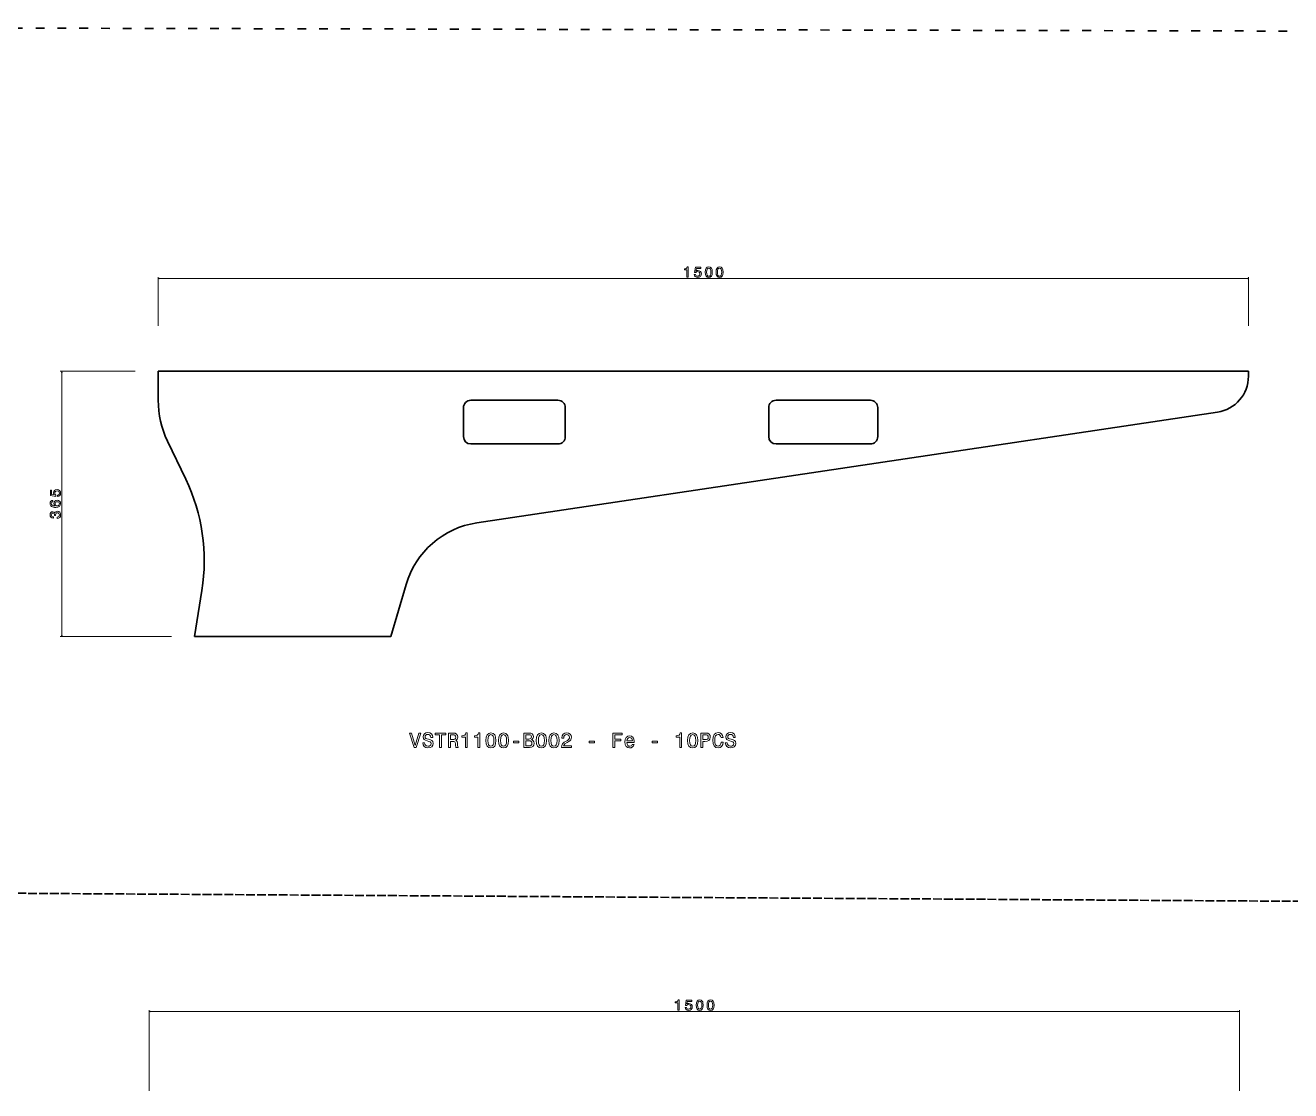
# Model space of a CAD drawing. Extents: x -2689 to 3123, y -678 to 2215.
# Drawn here: x -1024 to 717, y 749 to 2215 of the extents above; entities that cross this region are included whole.
import ezdxf

# ---------------------------------------------------------------- set-up
doc = ezdxf.new("R2010")
doc.units = 0
doc.linetypes.add('DASHED', pattern=[15, 12, -3])
doc.linetypes.add('DASHSPACE', pattern=[30, 12, -18])

msp = doc.modelspace()

# ---------------------------------------------------------------- linework, layer by layer
at = {"color": 7, "linetype": 'DASHSPACE', "lineweight": 35}
msp.add_line((-2689.26001, 2215.209961), (3123.318115, 2201.628662), dxfattribs=at)
at = {"color": 7, "lineweight": 13}
for p, q in [((-840.677429, 1801.648682), (-840.677429, 1868.71582)), ((-840.677429, 1866.71582), (659.322571, 1866.71582)), ((659.322571, 1801.648682), (659.322571, 1868.71582)), ((-872.449768, 1739.295044), (-975.393066, 1739.295044)), ((-973.393066, 1374.295044), (-973.393066, 1739.295044)), ((-822.449768, 1374.295044), (-975.393066, 1374.295044)), ((-853.16272, 749.46759), (-853.16272, 860.324341)), ((-853.16272, 858.324341), (646.83728, 858.324341)), ((646.83728, 749.46759), (646.83728, 860.324341))]:
    msp.add_line(p, q, dxfattribs=at)
at = {"color": 7, "lineweight": 35}
for p, q in [((659.322571, 1739.295044), (-840.677429, 1739.295044)), ((-840.677429, 1739.295044), (-840.677429, 1699.315674)), ((-420.677429, 1649.295044), (-420.677429, 1689.295044)), ((-290.677429, 1699.295044), (-410.677429, 1699.295044)), ((-280.677429, 1689.295044), (-280.677429, 1649.295044)), ((-0.677429, 1649.295044), (-0.677429, 1689.295044)), ((139.322571, 1699.295044), (9.322571, 1699.295044)), ((149.322571, 1689.295044), (149.322571, 1649.295044)), ((-402.328156, 1530.630249), (616.713074, 1682.927002)), ((-802.812378, 1590.602661), (-827.976929, 1643.272705)), ((-410.677429, 1639.295044), (-290.677429, 1639.295044)), ((9.322571, 1639.295044), (139.322571, 1639.295044)), ((-520.677429, 1374.295044), (-499.745728, 1445.703369)), ((-790.677429, 1374.295044), (-780.612366, 1437.843506)), ((-790.677429, 1374.295044), (-520.677429, 1374.295044))]:
    msp.add_line(p, q, dxfattribs=at)
at = {"color": 7, "lineweight": 35, "ltscale": 0.172931}
msp.add_line((659.322571, 1732.377808), (659.322571, 1739.295044), dxfattribs=at)
at = {"color": 7, "linetype": 'DASHED', "lineweight": 35}
msp.add_line((-2684.563232, 1031.378906), (3114.439697, 995.162231), dxfattribs=at)
at = {"color": 7, "lineweight": 13}
for points in [[(-113.456665, 1868.71582), (-111.620911, 1868.71582), (-111.620911, 1882.81665), (-112.992676, 1882.81665), (-113.355774, 1881.58606), (-114.082031, 1880.759033), (-115.191528, 1880.274902), (-116.72467, 1880.113525), (-116.72467, 1878.681152), (-113.456665, 1878.681152)], [(-103.152344, 1872.367065), (-102.708557, 1870.712891), (-101.720032, 1869.421875), (-100.267578, 1868.614868), (-98.411682, 1868.312256), (-96.374207, 1868.675415), (-94.780579, 1869.663818), (-93.771912, 1871.237305), (-93.388672, 1873.254639), (-93.731567, 1875.130737), (-94.69989, 1876.603394), (-96.21283, 1877.551514), (-98.169617, 1877.894409), (-99.682617, 1877.652344), (-100.8526, 1876.986572), (-100.287781, 1880.759033), (-94.155212, 1880.759033), (-94.155212, 1882.413086), (-101.639343, 1882.413086), (-102.748901, 1874.989502), (-101.135071, 1874.989502), (-99.965027, 1875.937744), (-98.472229, 1876.280518), (-97.181152, 1876.058716), (-96.192688, 1875.413086), (-95.567322, 1874.424683), (-95.345398, 1873.153809), (-95.567322, 1871.882935), (-96.21283, 1870.894409), (-97.201294, 1870.269043), (-98.472229, 1870.047119), (-99.541382, 1870.188354), (-100.368469, 1870.652344), (-100.973633, 1871.378662), (-101.276245, 1872.367065)], [(-88.067017, 1875.554443), (-87.764465, 1872.387207), (-86.816284, 1870.12793), (-85.303345, 1868.756104), (-83.205383, 1868.312256), (-81.127563, 1868.756104), (-79.614563, 1870.12793), (-78.686646, 1872.387207), (-78.363831, 1875.554443), (-78.686646, 1878.701416), (-79.069885, 1879.952148), (-79.614563, 1880.980957), (-81.127563, 1882.352661), (-83.205383, 1882.81665), (-85.303345, 1882.352661), (-86.816284, 1880.960693), (-87.764465, 1878.701416)], [(-86.130432, 1875.554443), (-85.969055, 1877.995361), (-85.464722, 1879.750366), (-84.556946, 1880.779175), (-83.205383, 1881.142334), (-81.873962, 1880.779175), (-80.966187, 1879.750366), (-80.461853, 1877.995361), (-80.300476, 1875.554443), (-80.461853, 1873.093262), (-80.966187, 1871.338257), (-81.873962, 1870.309448), (-83.205383, 1869.966553), (-84.556946, 1870.309448), (-85.464722, 1871.338257), (-85.969055, 1873.093262)], [(-73.122925, 1875.554443), (-72.820374, 1872.387207), (-71.872192, 1870.12793), (-70.359253, 1868.756104), (-68.261292, 1868.312256), (-66.183472, 1868.756104), (-64.670471, 1870.12793), (-63.742554, 1872.387207), (-63.419739, 1875.554443), (-63.742554, 1878.701416), (-64.125793, 1879.952148), (-64.670471, 1880.980957), (-66.183472, 1882.352661), (-68.261292, 1882.81665), (-70.359253, 1882.352661), (-71.872192, 1880.960693), (-72.820374, 1878.701416)], [(-71.18634, 1875.554443), (-71.024963, 1877.995361), (-70.52063, 1879.750366), (-69.612854, 1880.779175), (-68.261292, 1881.142334), (-66.929871, 1880.779175), (-66.022095, 1879.750366), (-65.517761, 1877.995361), (-65.356384, 1875.554443), (-65.517761, 1873.093262), (-66.022095, 1871.338257), (-66.929871, 1870.309448), (-68.261292, 1869.966553), (-69.612854, 1870.309448), (-70.52063, 1871.338257), (-71.024963, 1873.093262)], [(-979.044312, 1566.736328), (-977.390137, 1567.180054), (-976.099121, 1568.168579), (-975.292175, 1569.621094), (-974.989563, 1571.476929), (-975.352661, 1573.514404), (-976.341187, 1575.108032), (-977.914673, 1576.116699), (-979.931946, 1576.5), (-981.807983, 1576.156982), (-983.28064, 1575.188721), (-984.22876, 1573.675781), (-984.571716, 1571.718994), (-984.32959, 1570.206055), (-983.66394, 1569.036011), (-987.436279, 1569.60083), (-987.436279, 1575.733398), (-989.090454, 1575.733398), (-989.090454, 1568.249268), (-981.666809, 1567.139648), (-981.666809, 1568.75354), (-982.614929, 1569.923584), (-982.957886, 1571.416382), (-982.735962, 1572.70752), (-982.090454, 1573.695923), (-981.101929, 1574.321289), (-979.831055, 1574.543213), (-978.560181, 1574.321289), (-977.571716, 1573.675781), (-976.94635, 1572.687256), (-976.724487, 1571.416382), (-976.865662, 1570.347168), (-977.32959, 1569.520142), (-978.055847, 1568.915039), (-979.044312, 1568.612305)], [(-985.620728, 1561.636475), (-987.2547, 1561.253296), (-988.465088, 1560.365601), (-989.231689, 1558.993896), (-989.493896, 1557.218628), (-989.352661, 1556.028442), (-988.96936, 1554.999634), (-988.344055, 1554.091797), (-987.456421, 1553.325317), (-986.346924, 1552.720093), (-984.995361, 1552.276367), (-983.401672, 1551.993896), (-981.606323, 1551.913208), (-978.741699, 1552.235962), (-976.66394, 1553.224365), (-975.413208, 1554.818115), (-974.989563, 1556.996826), (-975.352661, 1558.953613), (-976.300781, 1560.446289), (-977.793579, 1561.414551), (-979.68988, 1561.757568), (-981.606323, 1561.414551), (-983.078918, 1560.486694), (-984.006836, 1559.054443), (-984.32959, 1557.279175), (-983.926147, 1555.362793), (-982.776306, 1553.93042), (-984.995361, 1554.233154), (-986.588989, 1554.878662), (-987.537109, 1555.867065), (-987.859863, 1557.23877), (-987.698486, 1558.247559), (-987.274902, 1559.014038), (-986.568848, 1559.518311), (-985.620728, 1559.78064)], [(-979.669678, 1559.800781), (-978.398804, 1559.578857), (-977.430542, 1559.014038), (-976.784973, 1558.106201), (-976.583252, 1556.976563), (-976.784973, 1555.786377), (-977.410339, 1554.878662), (-978.378662, 1554.293579), (-979.649536, 1554.112061), (-980.900269, 1554.313721), (-981.848389, 1554.878662), (-982.453552, 1555.806641), (-982.675415, 1557.057251), (-982.453552, 1558.146606), (-981.86853, 1559.014038), (-980.92041, 1559.578857)], [(-979.790771, 1536.767334), (-979.649536, 1536.767334), (-977.712891, 1537.090088), (-976.260498, 1538.03833), (-975.33252, 1539.531006), (-974.989563, 1541.508057), (-975.33252, 1543.605957), (-976.220093, 1545.179443), (-977.632202, 1546.18811), (-979.447754, 1546.55127), (-980.638, 1546.389893), (-981.606323, 1545.946045), (-982.352661, 1545.219849), (-982.897339, 1544.251465), (-983.986694, 1545.562744), (-985.721558, 1546.026733), (-987.295044, 1545.724121), (-988.485229, 1544.856689), (-989.231689, 1543.44458), (-989.493896, 1541.508057), (-989.171143, 1539.692383), (-988.283569, 1538.300537), (-986.87146, 1537.3927), (-984.995361, 1537.090088), (-984.854126, 1537.090088), (-984.854126, 1538.885498), (-986.145203, 1539.046875), (-987.07312, 1539.571411), (-987.638, 1540.418701), (-987.839722, 1541.608887), (-987.678345, 1542.657837), (-987.2547, 1543.424438), (-986.568848, 1543.888428), (-985.640869, 1544.069946), (-984.652405, 1543.888428), (-983.986694, 1543.404297), (-983.583252, 1542.557007), (-983.462158, 1541.407104), (-983.482361, 1540.620361), (-981.888672, 1540.620361), (-981.929077, 1541.608887), (-981.747498, 1542.879761), (-981.263367, 1543.827881), (-980.476624, 1544.3927), (-979.447754, 1544.594482), (-978.277771, 1544.372559), (-977.410339, 1543.787598), (-976.865662, 1542.859619), (-976.684082, 1541.629028), (-976.885864, 1540.358154), (-977.491028, 1539.430176), (-978.459351, 1538.845215), (-979.790771, 1538.623291)], [(-481.988678, 1241.571655), (-487.003082, 1224.539917), (-492.161591, 1241.571655), (-494.899323, 1241.571655), (-488.444, 1221.542847), (-485.562164, 1221.542847), (-479.250916, 1241.571655)], [(-474.207703, 1228.142212), (-476.83017, 1228.142212), (-476.253784, 1225.087524), (-474.812866, 1222.839722), (-472.593842, 1221.485229), (-469.596741, 1220.995239), (-466.628448, 1221.456421), (-464.409424, 1222.724365), (-462.997314, 1224.712891), (-462.478577, 1227.335327), (-462.910858, 1229.698486), (-464.121246, 1231.22583), (-466.080872, 1232.234497), (-468.703369, 1232.983765), (-470.951202, 1233.531372), (-472.420959, 1234.165283), (-473.256683, 1235.087524), (-473.516052, 1236.528442), (-473.256683, 1237.825317), (-472.507385, 1238.805054), (-471.354675, 1239.467896), (-469.769653, 1239.698486), (-468.155823, 1239.410278), (-466.887817, 1238.632202), (-466.052063, 1237.335327), (-465.648621, 1235.577393), (-463.026123, 1235.577393), (-463.026123, 1235.63501), (-463.487244, 1238.343994), (-464.841705, 1240.361328), (-466.974243, 1241.629272), (-469.85611, 1242.061523), (-472.449768, 1241.629272), (-474.467041, 1240.418945), (-475.763885, 1238.545776), (-476.224976, 1236.125), (-475.850342, 1233.963623), (-474.755249, 1232.493896), (-473.026123, 1231.514038), (-470.663025, 1230.764771), (-468.328735, 1230.101929), (-466.570801, 1229.467896), (-465.504517, 1228.545776), (-465.129883, 1227.047119), (-465.475708, 1225.519775), (-466.36908, 1224.367065), (-467.723541, 1223.646606), (-469.481476, 1223.416016), (-471.441132, 1223.733032), (-472.939667, 1224.655273), (-473.890686, 1226.153809)], [(-453.631317, 1221.542847), (-450.980011, 1221.542847), (-450.980011, 1239.12207), (-444.928162, 1239.12207), (-444.928162, 1241.542847), (-459.712006, 1241.542847), (-459.712006, 1239.12207), (-453.631317, 1239.12207)], [(-441.383484, 1221.542847), (-438.703369, 1221.542847), (-438.703369, 1229.986694), (-435.965607, 1229.986694), (-433.948303, 1229.900146), (-432.680298, 1229.496704), (-431.988678, 1228.545776), (-431.70047, 1226.845459), (-431.556396, 1224.251831), (-431.383484, 1222.551514), (-431.037659, 1221.542847), (-428.011719, 1221.542847), (-428.011719, 1222.090454), (-428.674561, 1222.897339), (-428.90509, 1224.395874), (-429.106812, 1227.623535), (-429.596741, 1230.015503), (-430.259552, 1230.764771), (-431.297028, 1231.312256), (-430.144287, 1232.032715), (-429.337372, 1233.041382), (-428.818634, 1234.309448), (-428.645721, 1235.836792), (-429.049194, 1238.257568), (-430.201904, 1240.07312), (-432.103943, 1241.168213), (-434.697601, 1241.542847), (-441.383484, 1241.542847)], [(-435.446869, 1239.093262), (-433.688965, 1238.92041), (-432.449768, 1238.372803), (-431.671661, 1237.364136), (-431.412292, 1235.779175), (-431.70047, 1234.107666), (-432.478577, 1233.098999), (-433.80423, 1232.580322), (-435.619781, 1232.436279), (-438.703369, 1232.436279), (-438.703369, 1239.093262)], [(-418.127014, 1221.542847), (-415.504517, 1221.542847), (-415.504517, 1241.68689), (-417.464172, 1241.68689), (-417.98291, 1239.928955), (-419.020386, 1238.747437), (-420.605377, 1238.055786), (-422.795593, 1237.825317), (-422.795593, 1235.779175), (-418.127014, 1235.779175)], [(-400.77829, 1221.542847), (-398.155823, 1221.542847), (-398.155823, 1241.68689), (-400.115479, 1241.68689), (-400.634216, 1239.928955), (-401.671661, 1238.747437), (-403.256683, 1238.055786), (-405.446899, 1237.825317), (-405.446899, 1235.779175), (-400.77829, 1235.779175)], [(-389.85611, 1231.312256), (-389.423828, 1226.787842), (-388.069366, 1223.560181), (-385.90799, 1221.600464), (-382.910858, 1220.966431), (-379.942566, 1221.600464), (-377.781189, 1223.560181), (-376.455536, 1226.787842), (-375.994446, 1231.312256), (-376.455536, 1235.807983), (-377.003082, 1237.594727), (-377.781189, 1239.064453), (-379.942566, 1241.02417), (-382.910858, 1241.68689), (-385.90799, 1241.02417), (-388.069366, 1239.035645), (-389.423828, 1235.807983)], [(-387.089539, 1231.312256), (-386.858978, 1234.799316), (-386.138519, 1237.306519), (-384.841705, 1238.776245), (-382.910858, 1239.295044), (-381.00885, 1238.776245), (-379.712006, 1237.306519), (-378.991547, 1234.799316), (-378.760986, 1231.312256), (-378.991547, 1227.796509), (-379.712006, 1225.289185), (-381.00885, 1223.819458), (-382.910858, 1223.32959), (-384.841705, 1223.819458), (-386.138519, 1225.289185), (-386.858978, 1227.796509)], [(-372.507416, 1231.312256), (-372.075134, 1226.787842), (-370.720642, 1223.560181), (-368.559265, 1221.600464), (-365.562164, 1220.966431), (-362.593872, 1221.600464), (-360.432495, 1223.560181), (-359.106812, 1226.787842), (-358.645752, 1231.312256), (-359.106812, 1235.807983), (-359.654358, 1237.594727), (-360.432495, 1239.064453), (-362.593872, 1241.02417), (-365.562164, 1241.68689), (-368.559265, 1241.02417), (-370.720642, 1239.035645), (-372.075134, 1235.807983)], [(-369.740845, 1231.312256), (-369.510284, 1234.799316), (-368.789825, 1237.306519), (-367.492981, 1238.776245), (-365.562164, 1239.295044), (-363.660156, 1238.776245), (-362.363312, 1237.306519), (-361.642853, 1234.799316), (-361.412292, 1231.312256), (-361.642853, 1227.796509), (-362.363312, 1225.289185), (-363.660156, 1223.819458), (-365.562164, 1223.32959), (-367.492981, 1223.819458), (-368.789825, 1225.289185), (-369.510284, 1227.796509)], [(-327.262451, 1232.349731), (-325.245148, 1234.02124), (-324.72641, 1235.145142), (-324.553497, 1236.528442), (-324.928162, 1238.689819), (-326.052063, 1240.245972), (-327.867615, 1241.197021), (-330.403625, 1241.542847), (-337.52179, 1241.542847), (-337.52179, 1221.542847), (-330.000183, 1221.542847), (-327.320068, 1221.946289), (-325.331604, 1223.127808), (-324.092407, 1225.001099), (-323.660126, 1227.537109), (-323.919495, 1229.237427), (-324.611145, 1230.649414), (-325.735046, 1231.68689)], [(-330.951202, 1233.243164), (-334.870483, 1233.243164), (-334.870483, 1239.150879), (-330.720642, 1239.150879), (-329.164459, 1238.978027), (-328.069336, 1238.459229), (-327.406525, 1237.565918), (-327.175964, 1236.240234), (-327.435364, 1234.914551), (-328.126984, 1233.992432), (-329.308533, 1233.416016)], [(-320.461273, 1231.312256), (-320.028992, 1226.787842), (-318.67453, 1223.560181), (-316.513153, 1221.600464), (-313.516052, 1220.966431), (-310.547729, 1221.600464), (-308.386353, 1223.560181), (-307.060699, 1226.787842), (-306.599609, 1231.312256), (-307.060699, 1235.807983), (-307.608246, 1237.594727), (-308.386353, 1239.064453), (-310.547729, 1241.02417), (-313.516052, 1241.68689), (-316.513153, 1241.02417), (-318.67453, 1239.035645), (-320.028992, 1235.807983)], [(-317.694702, 1231.312256), (-317.464172, 1234.799316), (-316.743713, 1237.306519), (-315.446869, 1238.776245), (-313.516052, 1239.295044), (-311.614014, 1238.776245), (-310.3172, 1237.306519), (-309.596741, 1234.799316), (-309.36618, 1231.312256), (-309.596741, 1227.796509), (-310.3172, 1225.289185), (-311.614014, 1223.819458), (-313.516052, 1223.32959), (-315.446869, 1223.819458), (-316.743713, 1225.289185), (-317.464172, 1227.796509)], [(-303.112549, 1231.312256), (-302.680298, 1226.787842), (-301.325806, 1223.560181), (-299.164429, 1221.600464), (-296.167328, 1220.966431), (-293.199036, 1221.600464), (-291.037659, 1223.560181), (-289.711975, 1226.787842), (-289.250916, 1231.312256), (-289.711975, 1235.807983), (-290.259521, 1237.594727), (-291.037659, 1239.064453), (-293.199036, 1241.02417), (-296.167328, 1241.68689), (-299.164429, 1241.02417), (-301.325806, 1239.035645), (-302.680298, 1235.807983)], [(-300.346008, 1231.312256), (-300.115448, 1234.799316), (-299.394989, 1237.306519), (-298.098145, 1238.776245), (-296.167328, 1239.295044), (-294.26532, 1238.776245), (-292.968475, 1237.306519), (-292.248016, 1234.799316), (-292.017456, 1231.312256), (-292.248016, 1227.796509), (-292.968475, 1225.289185), (-294.26532, 1223.819458), (-296.167328, 1223.32959), (-298.098145, 1223.819458), (-299.394989, 1225.289185), (-300.115448, 1227.796509)], [(-285.850311, 1221.542847), (-272.103912, 1221.542847), (-272.103912, 1224.02124), (-282.968475, 1224.02124), (-282.363281, 1225.375732), (-281.325806, 1226.499634), (-278.126953, 1228.545776), (-276.426697, 1229.410278), (-274.524658, 1230.649414), (-273.170197, 1232.090454), (-272.39209, 1233.790649), (-272.103912, 1235.721558), (-272.593811, 1238.142212), (-273.948303, 1240.044312), (-276.023224, 1241.254639), (-278.703339, 1241.68689), (-281.46991, 1241.197021), (-283.573669, 1239.842529), (-284.928131, 1237.681152), (-285.389221, 1234.828125), (-285.389221, 1234.424683), (-282.766724, 1234.424683), (-282.766724, 1234.655273), (-282.507385, 1236.614868), (-281.729279, 1238.055786), (-280.490082, 1238.978027), (-278.847412, 1239.295044), (-277.175964, 1239.006836), (-275.936768, 1238.286377), (-275.129852, 1237.162476), (-274.841675, 1235.750366), (-275.043396, 1234.424683), (-275.590942, 1233.300781), (-276.513123, 1232.320923), (-277.781128, 1231.456421), (-279.481445, 1230.53418), (-282.305664, 1228.747437), (-284.294128, 1226.845459), (-285.475677, 1224.539917), (-285.850311, 1221.629272)], [(-215.331573, 1221.542847), (-212.651459, 1221.542847), (-212.651459, 1230.735962), (-204.236481, 1230.735962), (-204.236481, 1233.127808), (-212.651459, 1233.127808), (-212.651459, 1239.12207), (-202.305634, 1239.12207), (-202.305634, 1241.542847), (-215.331573, 1241.542847)], [(-195.821503, 1228.545776), (-185.677399, 1228.545776), (-185.64859, 1229.727295), (-186.10968, 1233.041382), (-187.377686, 1235.519775), (-189.394989, 1237.018311), (-192.075104, 1237.565918), (-194.697571, 1236.989502), (-196.714874, 1235.375732), (-198.011688, 1232.753174), (-198.472809, 1229.295044), (-198.040527, 1225.750366), (-196.743683, 1223.156738), (-194.755219, 1221.542847), (-192.16156, 1220.995239), (-189.913727, 1221.369995), (-188.069336, 1222.349731), (-186.714874, 1223.906006), (-185.936768, 1225.980835), (-188.44397, 1225.980835), (-188.962708, 1224.828125), (-189.711975, 1223.963623), (-191.844543, 1223.271973), (-193.487213, 1223.588989), (-194.72641, 1224.597656), (-195.533325, 1226.240234), (-195.821503, 1228.459229)], [(-123.199066, 1221.542847), (-120.576569, 1221.542847), (-120.576569, 1241.68689), (-122.536224, 1241.68689), (-123.054962, 1239.928955), (-124.092438, 1238.747437), (-125.677429, 1238.055786), (-127.867645, 1237.825317), (-127.867645, 1235.779175), (-123.199066, 1235.779175)], [(-112.276886, 1231.312256), (-111.844604, 1226.787842), (-110.490143, 1223.560181), (-108.328735, 1221.600464), (-105.331635, 1220.966431), (-102.363342, 1221.600464), (-100.201935, 1223.560181), (-98.876312, 1226.787842), (-98.415192, 1231.312256), (-98.876312, 1235.807983), (-99.423859, 1237.594727), (-100.201935, 1239.064453), (-102.363342, 1241.02417), (-105.331635, 1241.68689), (-108.328735, 1241.02417), (-110.490143, 1239.035645), (-111.844604, 1235.807983)], [(-109.510315, 1231.312256), (-109.279755, 1234.799316), (-108.559296, 1237.306519), (-107.262451, 1238.776245), (-105.331635, 1239.295044), (-103.429626, 1238.776245), (-102.132782, 1237.306519), (-101.412323, 1234.799316), (-101.181763, 1231.312256), (-101.412323, 1227.796509), (-102.132782, 1225.289185), (-103.429626, 1223.819458), (-105.331635, 1223.32959), (-107.262451, 1223.819458), (-108.559296, 1225.289185), (-109.279755, 1227.796509)], [(-94.063629, 1221.542847), (-91.412323, 1221.542847), (-91.412323, 1229.986694), (-88.472839, 1229.986694), (-85.504547, 1230.130737), (-83.141449, 1231.139404), (-81.614075, 1233.098999), (-81.095337, 1235.779175), (-81.498779, 1238.257568), (-82.65152, 1240.07312), (-84.553528, 1241.168213), (-87.147186, 1241.542847), (-94.063629, 1241.542847)], [(-87.867676, 1239.093262), (-86.13855, 1238.92041), (-84.870544, 1238.372803), (-84.121277, 1237.364136), (-83.861908, 1235.779175), (-84.150085, 1234.107666), (-84.928192, 1233.098999), (-86.253815, 1232.580322), (-88.069397, 1232.436279), (-91.412323, 1232.436279), (-91.412323, 1239.093262)], [(-65.965668, 1228.978027), (-66.542023, 1226.557251), (-67.493042, 1224.828125), (-68.818695, 1223.761841), (-70.374878, 1223.416016), (-72.248077, 1223.934814), (-73.717804, 1225.490967), (-74.697632, 1228.026978), (-75.014648, 1231.542847), (-74.697632, 1235.029907), (-73.746643, 1237.594727), (-72.276886, 1239.150879), (-70.374878, 1239.698486), (-68.991577, 1239.410278), (-67.810028, 1238.603394), (-66.887848, 1237.306519), (-66.253845, 1235.519775), (-63.516083, 1235.519775), (-64.380646, 1238.257568), (-65.879211, 1240.33252), (-67.925323, 1241.629272), (-70.374878, 1242.090454), (-73.429626, 1241.369995), (-75.763916, 1239.352661), (-77.262482, 1236.038574), (-77.781219, 1231.542847), (-77.262482, 1227.047119), (-75.763916, 1223.733032), (-73.429626, 1221.68689), (-70.374878, 1220.995239), (-67.694763, 1221.542847), (-65.533386, 1223.07019), (-64.006012, 1225.577393), (-63.199097, 1228.978027)], [(-57.838867, 1228.142212), (-60.461334, 1228.142212), (-59.884979, 1225.087524), (-58.444061, 1222.839722), (-56.225037, 1221.485229), (-53.227905, 1220.995239), (-50.259613, 1221.456421), (-48.040588, 1222.724365), (-46.628479, 1224.712891), (-46.109741, 1227.335327), (-46.542023, 1229.698486), (-47.752411, 1231.22583), (-49.712067, 1232.234497), (-52.334534, 1232.983765), (-54.582367, 1233.531372), (-56.052124, 1234.165283), (-56.887848, 1235.087524), (-57.147217, 1236.528442), (-56.887848, 1237.825317), (-56.13858, 1238.805054), (-54.98584, 1239.467896), (-53.400818, 1239.698486), (-51.786987, 1239.410278), (-50.518982, 1238.632202), (-49.683258, 1237.335327), (-49.279785, 1235.577393), (-46.657318, 1235.577393), (-46.657318, 1235.63501), (-47.118408, 1238.343994), (-48.47287, 1240.361328), (-50.605438, 1241.629272), (-53.487274, 1242.061523), (-56.080933, 1241.629272), (-58.098236, 1240.418945), (-59.39505, 1238.545776), (-59.85614, 1236.125), (-59.481506, 1233.963623), (-58.386414, 1232.493896), (-56.657318, 1231.514038), (-54.294189, 1230.764771), (-51.9599, 1230.101929), (-50.201965, 1229.467896), (-49.135681, 1228.545776), (-48.761047, 1227.047119), (-49.106873, 1225.519775), (-50.000244, 1224.367065), (-51.354706, 1223.646606), (-53.11264, 1223.416016), (-55.072296, 1223.733032), (-56.570862, 1224.655273), (-57.521851, 1226.153809)], [(-351.7005, 1228.142212), (-344.72644, 1228.142212), (-344.72644, 1230.418945), (-351.7005, 1230.418945)], [(-330.3172, 1223.934814), (-334.870483, 1223.934814), (-334.870483, 1230.822388), (-330.576538, 1230.822388), (-328.760986, 1230.620605), (-327.464172, 1230.015503), (-326.686066, 1228.978027), (-326.426697, 1227.479492), (-326.686066, 1225.894409), (-327.406525, 1224.799316), (-328.616882, 1224.136475)], [(-247.608231, 1228.142212), (-240.634171, 1228.142212), (-240.634171, 1230.418945), (-247.608231, 1230.418945)], [(-195.821503, 1230.678345), (-195.504486, 1232.666748), (-194.72641, 1234.136475), (-193.54483, 1235.029907), (-191.988647, 1235.346924), (-190.461273, 1235.029907), (-189.279724, 1234.136475), (-188.559235, 1232.666748), (-188.299896, 1230.678345)], [(-160.864746, 1228.142212), (-153.890686, 1228.142212), (-153.890686, 1230.418945), (-160.864746, 1230.418945)], [(-125.941956, 860.324341), (-124.106201, 860.324341), (-124.106201, 874.425232), (-125.477966, 874.425232), (-125.841064, 873.194702), (-126.567322, 872.367615), (-127.676819, 871.883423), (-129.209961, 871.722046), (-129.209961, 870.289795), (-125.941956, 870.289795)], [(-115.637634, 863.975647), (-115.193848, 862.321472), (-114.205322, 861.030396), (-112.752869, 860.223511), (-110.896973, 859.920898), (-108.859497, 860.284058), (-107.265869, 861.272461), (-106.257202, 862.845947), (-105.873962, 864.863281), (-106.216858, 866.73938), (-107.185181, 868.211975), (-108.69812, 869.160095), (-110.654907, 869.503052), (-112.167908, 869.260986), (-113.337891, 868.595276), (-112.773071, 872.367615), (-106.640503, 872.367615), (-106.640503, 874.02179), (-114.124634, 874.02179), (-115.234192, 866.598145), (-113.620361, 866.598145), (-112.450317, 867.546265), (-110.95752, 867.889221), (-109.666443, 867.667297), (-108.677979, 867.02179), (-108.052612, 866.033325), (-107.830688, 864.76239), (-108.052612, 863.491516), (-108.69812, 862.503052), (-109.686584, 861.877686), (-110.95752, 861.655762), (-112.026672, 861.796997), (-112.85376, 862.260986), (-113.458923, 862.987183), (-113.761536, 863.975647)], [(-100.552307, 867.162964), (-100.249756, 863.99585), (-99.301575, 861.73645), (-97.788635, 860.364746), (-95.690674, 859.920898), (-93.612854, 860.364746), (-92.099854, 861.73645), (-91.171936, 863.99585), (-90.849121, 867.162964), (-91.171936, 870.309937), (-91.555176, 871.560669), (-92.099854, 872.589478), (-93.612854, 873.961243), (-95.690674, 874.425232), (-97.788635, 873.961243), (-99.301575, 872.569336), (-100.249756, 870.309937)], [(-98.615723, 867.162964), (-98.454346, 869.603882), (-97.950012, 871.358948), (-97.042236, 872.387756), (-95.690674, 872.750854), (-94.359253, 872.387756), (-93.451477, 871.358948), (-92.947144, 869.603882), (-92.785767, 867.162964), (-92.947144, 864.701904), (-93.451477, 862.946838), (-94.359253, 861.91803), (-95.690674, 861.575073), (-97.042236, 861.91803), (-97.950012, 862.946838), (-98.454346, 864.701904)], [(-85.608215, 867.162964), (-85.305664, 863.99585), (-84.357483, 861.73645), (-82.844543, 860.364746), (-80.746582, 859.920898), (-78.668762, 860.364746), (-77.155762, 861.73645), (-76.227844, 863.99585), (-75.905029, 867.162964), (-76.227844, 870.309937), (-76.611084, 871.560669), (-77.155762, 872.589478), (-78.668762, 873.961243), (-80.746582, 874.425232), (-82.844543, 873.961243), (-84.357483, 872.569336), (-85.305664, 870.309937)], [(-83.671631, 867.162964), (-83.510254, 869.603882), (-83.00592, 871.358948), (-82.098145, 872.387756), (-80.746582, 872.750854), (-79.415161, 872.387756), (-78.507385, 871.358948), (-78.003052, 869.603882), (-77.841675, 867.162964), (-78.003052, 864.701904), (-78.507385, 862.946838), (-79.415161, 861.91803), (-80.746582, 861.575073), (-82.098145, 861.91803), (-83.00592, 862.946838), (-83.510254, 864.701904)]]:
    msp.add_lwpolyline(points, close=True, dxfattribs=at)
for points in [[(-838.745605, 1867.233398), (-840.677429, 1866.71582), (-838.745605, 1866.19812)], [(657.390686, 1866.19812), (659.322571, 1866.71582), (657.390686, 1867.233398)], [(-972.875366, 1737.363281), (-973.393066, 1739.295044), (-973.910645, 1737.363281)], [(-973.910645, 1376.226929), (-973.393066, 1374.295044), (-972.875366, 1376.226929)], [(-851.230835, 858.842041), (-853.16272, 858.324341), (-851.230835, 857.806763)], [(644.905396, 857.806763), (646.83728, 858.324341), (644.905396, 858.842041)]]:
    msp.add_lwpolyline(points, dxfattribs=at)
at = {"color": 7, "lineweight": 35}
for centre, radius, start, end in [((609.322571, 1732.377808), 50, 278.499997, 0), ((-710.677429, 1699.315674), 130, 180.000005, 205.537444), ((-410.677429, 1689.295044), 10, 90.000003, 180.000005), ((-290.677429, 1689.295044), 10, 0, 90.000003), ((9.322571, 1689.295044), 10, 90.000003, 180.000005), ((139.322571, 1689.295044), 10, 0, 90.000003), ((-410.677429, 1649.295044), 10, 180.000005, 269.999997), ((-290.677429, 1649.295044), 10, 269.999997, 360), ((9.322571, 1649.295044), 10, 180.000005, 269.999997), ((139.322571, 1649.295044), 10, 269.999997, 360), ((-1037.411377, 1478.516357), 260, 351.000001, 25.537444), ((-384.591034, 1411.948364), 120, 98.500002, 163.662712)]:
    msp.add_arc(centre, radius, start, end, dxfattribs=at)

doc.saveas('drawing.dxf')
